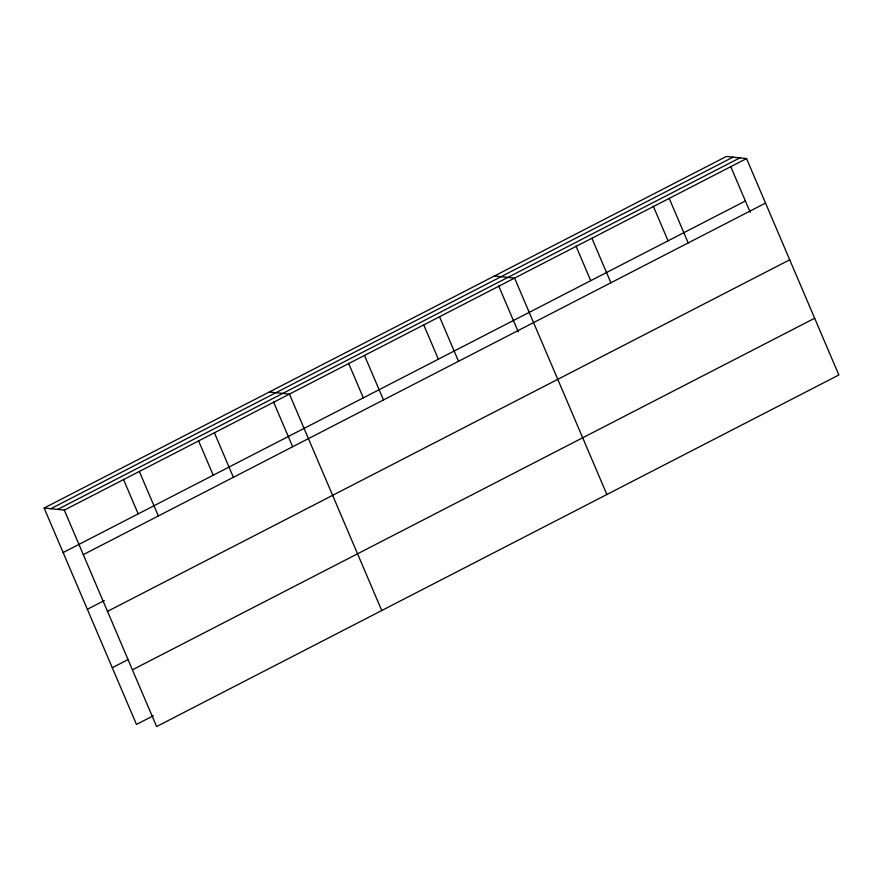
<?xml version="1.0" encoding="UTF-8"?>
<svg xmlns="http://www.w3.org/2000/svg" width="883" height="883" viewBox="0 0 883 883"><rect width="100%" height="100%" fill="white"/><g stroke="black" fill="none" stroke-linecap="round" stroke-linejoin="round"><path stroke-width="1.32" d="M44.15 508.023L726.389 156.457L746.532 158.554L838.85 374.977L156.611 726.543L64.304 510.12L44.15 508.023L136.468 724.446L153.41 715.716M50.795 508.718L733.033 157.141M57.649 509.436L739.888 157.858M64.304 510.12L746.532 158.554M63.146 552.548L745.373 200.982M83.289 554.645L765.528 203.079M87.34 609.281L104.282 600.539M107.483 611.378L789.722 259.801M112.262 667.725L128.002 659.612M132.417 669.822L814.656 318.244M494.425 275.982L514.579 278.09L606.886 494.513M269.293 392.008L289.436 394.105L381.754 610.528M730.605 166.346L750.219 212.317M669.215 198.399L688.21 242.924M653.288 206.192L668.056 240.816M591.897 238.244L610.893 282.77M575.97 246.037L590.738 280.662M498.641 285.882L518.255 331.853M439.535 316.765L458.52 361.29M423.597 324.558L438.376 359.182M364.48 355.43L383.476 399.955M348.553 363.222L363.321 397.858M273.509 401.897L292.582 446.61M214.392 432.78L233.388 477.306M198.465 440.573L213.233 475.209M139.348 471.456L158.344 515.981M123.421 479.248L138.19 513.873"/></g></svg>
